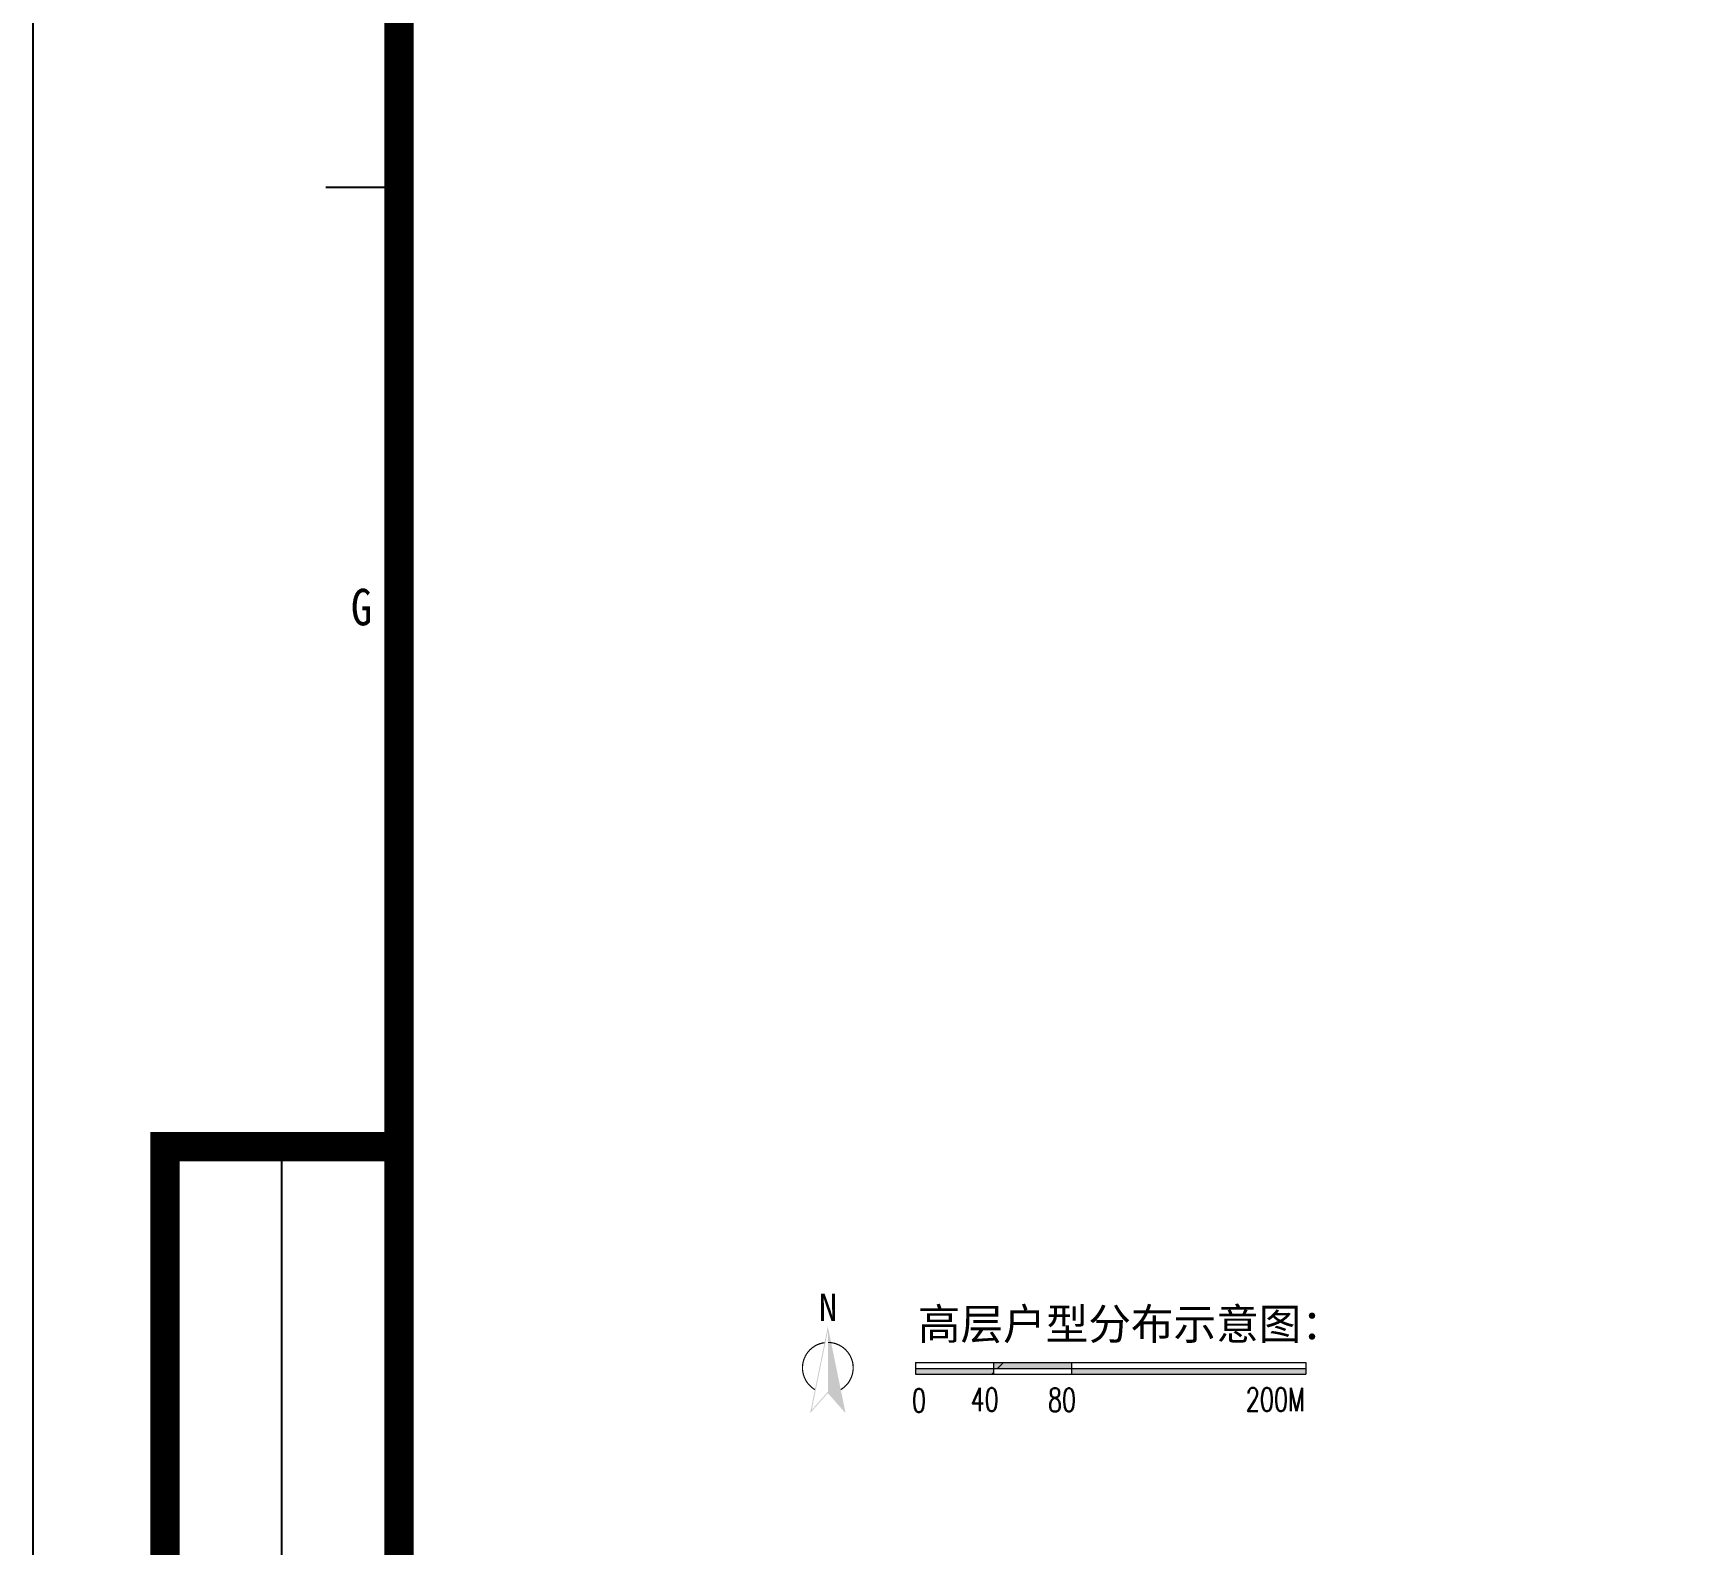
# Model space of a CAD drawing. Extents: x 65861 to 180383, y -19954 to 24543.
# Drawn here: x 117383 to 125893, y -8958 to -1217 of the extents above; entities that cross this region are included whole.
import ezdxf
from ezdxf.enums import TextEntityAlignment as Align

# ---------------------------------------------------------------- set-up
doc = ezdxf.new("R2010")
doc.units = 0
doc.header["$LTSCALE"] = 1000
doc.header["$MEASUREMENT"] = 0
doc.layers.add('7-环境', color=159, linetype='Continuous', lineweight=5)
doc.layers.add('图框', color=7, linetype='Continuous', lineweight=5)
doc.layers.add('PUB_TEXT', color=255, linetype='Continuous')
doc.layers.add('tk', color=253, linetype='Continuous')
doc.styles.add('DIM_FONT', font='SIMPLEX.shx', dxfattribs={"width": 0.8})
doc.styles.add('GHHXMJ_DIM', font='SimSun.ttf')
doc.styles.add('TKZ1', font='SIMHEI.TTF', dxfattribs={"width": 0.7})

# ---------------------------------------------------------------- blocks, each defined once
blk = doc.blocks.new('图框')
for p, q in [((-142208, -504711), (-142208, -445311)), ((-140208, -480751), (-139708, -480751)), ((-141308, -487311), (-139708, -487311)), ((-141308, -487311), (-139708, -487311)), ((-140508, -502911), (-140508, -487311))]:
    blk.add_line(p, q)
at = {"const_width": 200}
blk.add_lwpolyline([(-59108, -446311), (-139708, -446311), (-139708, -503711), (-59108, -503711)], close=True, dxfattribs=at)
blk.add_lwpolyline([(-139708, -503711), (-141308, -503711), (-141308, -487311), (-139708, -487311)], dxfattribs=at)
at = {"style": 'TKZ1', "width": 0.85}
blk.add_text('G', height=250, dxfattribs=at).set_placement((-139964, -483621), align=Align.MIDDLE)

msp = doc.modelspace()

# ---------------------------------------------------------------- hatches: boundary and pattern name
at = {"layer": '7-环境', "linetype": 'ByBlock'}
h = msp.add_hatch(dxfattribs=at)
h.set_pattern_fill('ANSI31', color=256, scale=1000, style=0)
h.set_pattern_definition([(45, (-82776.5, 62989.2), (-1122.532, 1122.532), [])])
h.paths.add_polyline_path([(121901.2, -8054.6), (121901.2, -8084.6), (122301.2, -8084.6), (122301.2, -8054.6)])
h.paths.add_polyline_path([(122701.2, -8054.6), (122701.2, -8024.6), (122301.2, -8024.6), (122301.2, -8054.6)])
h.paths.add_polyline_path([(122701.2, -8054.6), (122701.2, -8084.6), (123901.2, -8084.6), (123901.2, -8054.6)])
at = {"layer": '图框'}
for points in [[(121452.8, -7864.2), (121452.8, -7839.9), (121361.7, -8284.7), (121452.8, -8181.5), (121452.8, -8174.1), (121370.2, -8267.7)], [(121455, -7850.6, 0.00244), (121452.8, -7850.6), (121452.8, -8181.6), (121540.7, -8281.1, 0.002695), (121542.9, -8280.2)]]:
    msp.add_hatch(color=256, dxfattribs=at).paths.add_polyline_path(points)
h = msp.add_hatch(color=256, dxfattribs=at)
h.paths.add_polyline_path([(122301.2, -8084.6), (122301.2, -8054.6), (121901.2, -8054.6), (121901.2, -8084.6)])
h.paths.add_polyline_path([(122701.2, -8054.6), (122701.2, -8024.6), (122301.2, -8024.6), (122301.2, -8054.6)])
h.paths.add_polyline_path([(123901.2, -8084.6), (123901.2, -8054.6), (122701.2, -8054.6), (122701.2, -8084.6)])

# ---------------------------------------------------------------- linework, layer by layer
for p, q in [((121901.2, -8024.6), (121901.2, -8084.6)), ((121901.2, -8024.6), (123901.2, -8024.6)), ((121901.2, -8054.6), (123901.2, -8054.6)), ((121901.2, -8084.6), (123901.2, -8084.6)), ((122301.2, -8024.6), (122301.2, -8084.6)), ((122701.2, -8024.6), (122701.2, -8084.6)), ((123901.2, -8024.6), (123901.2, -8084.6))]:
    msp.add_line(p, q, dxfattribs=at)
at = {"layer": '图框', "const_width": 6.1}
for points in [[(121435.8, -7923, 0.712076), (121386.5, -8163.5)], [(121519, -8163.5, 0.762759), (121452.8, -7921.9)]]:
    msp.add_lwpolyline(points, format="xyb", dxfattribs=at)

# ---------------------------------------------------------------- block references
at = {"layer": 'tk', "xscale": 0.7491082046180964, "yscale": 0.749108204501681, "zscale": 0.7491082045191118}
msp.add_blockref('图框', (223912.2, 358128.9), dxfattribs=at)

# ---------------------------------------------------------------- texts
at = {"layer": 'PUB_TEXT', "linetype": 'ByBlock', "style": 'GHHXMJ_DIM'}
msp.add_text('N', height=140, dxfattribs=at).set_placement((121406.2, -7811.7))
at = {"layer": 'PUB_TEXT', "style": 'GHHXMJ_DIM'}
msp.add_text('高层户型分布示意图：', height=160, dxfattribs=at).set_placement((123005.3, -7827.3), align=Align.MIDDLE_CENTER)
at = {"layer": '图框', "style": 'DIM_FONT', "width": 0.7}
for s, p in [('0', (121883.4, -8278.8)), ('40', (122184, -8274.7)), ('80', (122580.1, -8276.4)), ('200M', (123593.7, -8274.4))]:
    msp.add_text(s, height=120, dxfattribs=at).set_placement(p)

doc.saveas('drawing.dxf')
